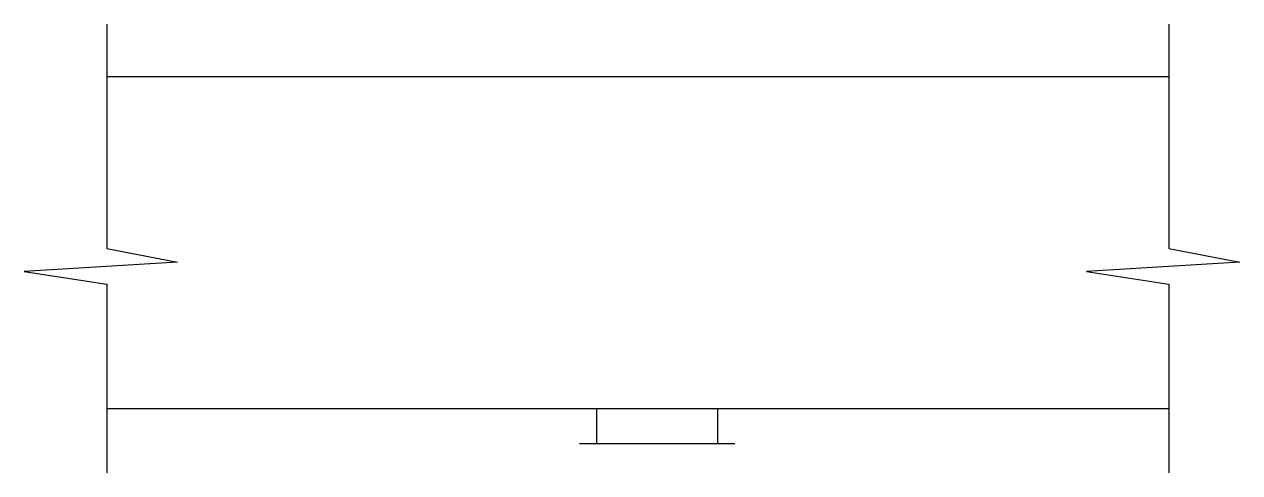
# Model space of a CAD drawing. Header units: metres. Extents: x -22519.1 to -22474.3, y -12368.5 to -12351.9.
import ezdxf

# ---------------------------------------------------------------- set-up
doc = ezdxf.new("R2010")
doc.units = ezdxf.units.M
doc.layers.add('1', color=7, linetype='Continuous')

msp = doc.modelspace()

# ---------------------------------------------------------------- linework, layer by layer
at = {"layer": '1'}
for p, q in [((-22516.07, -12351.94), (-22516.07, -12360.2)), ((-22476.88, -12351.94), (-22476.88, -12360.2)), ((-22476.88, -12353.88), (-22516.07, -12353.88)), ((-22516.07, -12360.2), (-22513.46, -12360.71)), ((-22476.88, -12360.2), (-22474.26, -12360.71)), ((-22513.46, -12360.71), (-22519.11, -12361.05)), ((-22519.11, -12361.05), (-22516.07, -12361.52)), ((-22474.26, -12360.71), (-22479.91, -12361.05)), ((-22479.91, -12361.05), (-22476.88, -12361.52)), ((-22516.07, -12361.52), (-22516.07, -12368.47)), ((-22476.88, -12361.52), (-22476.88, -12368.47)), ((-22476.88, -12366.12), (-22516.07, -12366.12)), ((-22497.98, -12367.39), (-22497.98, -12366.12)), ((-22493.52, -12367.39), (-22493.52, -12366.12)), ((-22498.62, -12367.39), (-22492.89, -12367.39))]:
    msp.add_line(p, q, dxfattribs=at)

doc.saveas('drawing.dxf')
